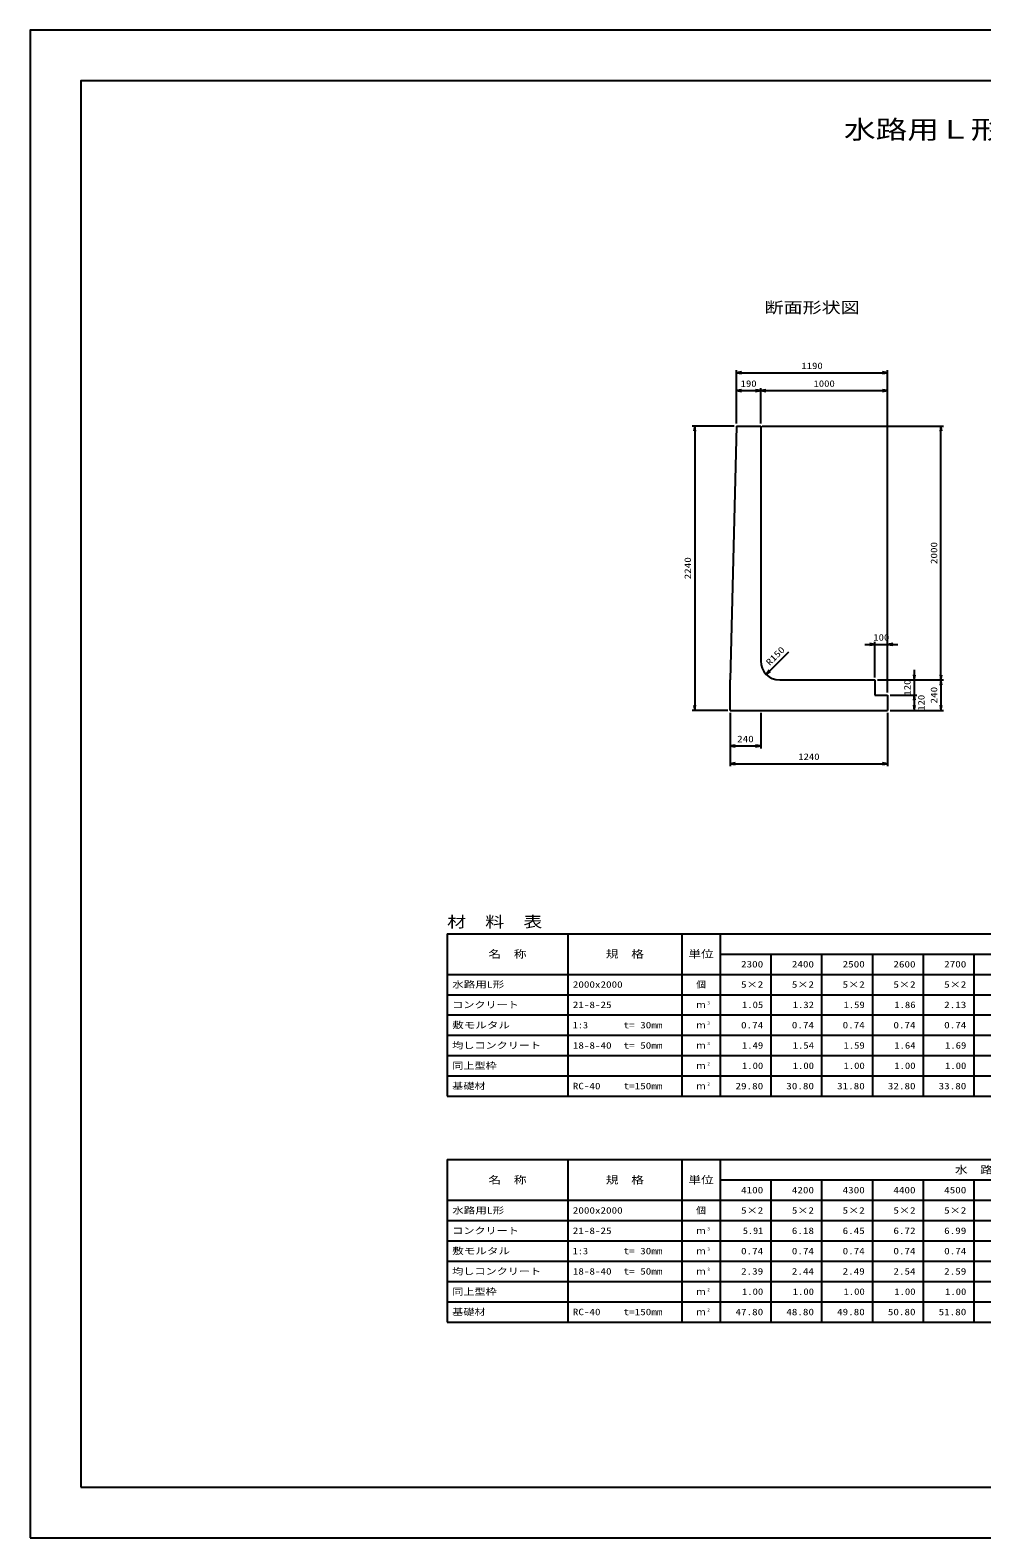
# Model space of a CAD drawing. Units: millimetres at full size. Extents: x 0 to 16820, y 0 to 11880.
# Drawn here: x 0 to 7497, y 0 to 11880 of the extents above; entities that cross this region are included whole.
import ezdxf
from ezdxf.enums import TextEntityAlignment as Align

# ---------------------------------------------------------------- set-up
doc = ezdxf.new("R2010")
doc.units = ezdxf.units.MM
for name, color, linetype, lineweight in [('0_2', 7, 'Continuous', 25), ('D-MTR-FRAM', 7, 'Continuous', 25), ('D-MTR-LINE', 7, 'Continuous', 25), ('D-STR-DIM', 7, 'Continuous', 25), ('D-STR-STRn', 1, 'Continuous', 25), ('D-TTL', 2, 'Continuous', 25), ('D-TTL-TXT', 7, 'Continuous', 25)]:
    doc.layers.add(name, color=color, linetype=linetype, lineweight=lineweight)
doc.layers.add('D-MTR', color=7, linetype='Continuous')
doc.layers.add('D-MTR-TXT', color=7, linetype='Continuous')
doc.styles.add('ＭＳ ゴシック', font='')
doc.styles.get('ＭＳ ゴシック').set_extended_font_data('MS Gothic')

# ---------------------------------------------------------------- blocks, each defined once
blk = doc.blocks.new('open_arrow')
at = {"color": 0, "linetype": 'Continuous', "lineweight": -2}
blk.add_lwpolyline([(7.5, 1.25), (0, 0), (7.5, -1.25)], dxfattribs=at)

msp = doc.modelspace()

# ---------------------------------------------------------------- linework, layer by layer
at = {"layer": '0_2'}
for p, q in [((5565, 8780), (5565, 9200)), ((5565, 9180), (6755, 9180)), ((6755, 6660), (6755, 9200)), ((5565, 8780), (5565, 9060)), ((5565, 9040), (5755, 9040)), ((5755, 8780), (5755, 9060)), ((5755, 8780), (5755, 9060)), ((5755, 9040), (6755, 9040)), ((6755, 6660), (6755, 9060)), ((5545, 8760), (5215, 8760)), ((5235, 8760), (5235, 6520)), ((5766.874, 8760), (7195, 8760)), ((7175, 6760), (7175, 8760)), ((6575, 7040), (6835, 7040)), ((6655, 6780), (6655, 7060)), ((6755, 6660), (6755, 7060)), ((6965, 6840), (6965, 6560)), ((6675, 6760), (7195, 6760)), ((6675, 6760), (7195, 6760)), ((6675, 6760), (6985, 6760)), ((7175, 6760), (7175, 6520)), ((6775, 6640), (6985, 6640)), ((6775, 6640), (6985, 6640)), ((6965, 6640), (6965, 6520)), ((5495, 6520), (5215, 6520)), ((5515, 6500), (5515, 6220)), ((5515, 6500), (5515, 6080)), ((5755, 6500), (5755, 6220)), ((6755, 6500), (6755, 6080)), ((6775, 6520), (7195, 6520)), ((6775, 6520), (6985, 6520)), ((5515, 6240), (5755, 6240)), ((5515, 6100), (6755, 6100))]:
    msp.add_line(p, q, dxfattribs=at)
at = {"layer": 'D-MTR-FRAM'}
for p, q in [((3285, 4760), (13535, 4760)), ((3285, 4760), (3285, 3480)), ((5435, 4600), (13535, 4600)), ((3285, 3480), (13535, 3480)), ((3285, 2980), (10735, 2980)), ((3285, 2980), (3285, 1700)), ((5435, 2820), (10735, 2820)), ((3285, 1700), (10735, 1700))]:
    msp.add_line(p, q, dxfattribs=at)
at = {"layer": 'D-MTR-LINE'}
for p, q in [((4235, 4760), (4235, 3480)), ((5135, 4760), (5135, 3480)), ((5435, 4760), (5435, 3480)), ((5835, 4600), (5835, 3480)), ((6235, 4600), (6235, 3480)), ((6635, 4600), (6635, 3480)), ((7035, 4600), (7035, 3480)), ((7435, 4600), (7435, 3480)), ((3285, 4440), (13535, 4440)), ((3285, 4280), (13535, 4280)), ((3285, 4120), (13535, 4120)), ((3285, 3960), (13535, 3960)), ((3285, 3800), (13535, 3800)), ((3285, 3640), (13535, 3640)), ((4235, 2980), (4235, 1700)), ((5135, 2980), (5135, 1700)), ((5435, 2980), (5435, 1700)), ((5835, 2820), (5835, 1700)), ((6235, 2820), (6235, 1700)), ((6635, 2820), (6635, 1700)), ((7035, 2820), (7035, 1700)), ((7435, 2820), (7435, 1700)), ((3285, 2660), (10735, 2660)), ((3285, 2500), (10735, 2500)), ((3285, 2340), (10735, 2340)), ((3285, 2180), (10735, 2180)), ((3285, 2020), (10735, 2020)), ((3285, 1860), (10735, 1860))]:
    msp.add_line(p, q, dxfattribs=at)
at = {"layer": 'D-STR-DIM'}
msp.add_line((5798.934, 6803.934), (5975.711, 6980.711), dxfattribs=at)
at = {"layer": 'D-STR-STRn'}
for p, q in [((5565, 8760), (5515, 6760)), ((5565, 8760), (5755, 8760)), ((5755, 8760), (5755, 6910)), ((5515, 6520), (5515, 6760)), ((5905, 6760), (6655, 6760)), ((6655, 6760), (6655, 6640)), ((6655, 6640), (6755, 6640)), ((6755, 6640), (6755, 6520)), ((5515, 6520), (6755, 6520))]:
    msp.add_line(p, q, dxfattribs=at)
msp.add_arc((5905, 6910), 150, 180, 270, dxfattribs=at)
at = {"layer": 'D-TTL'}
for points in [[(0, 0), (16820, 0), (16820, 11880), (0, 11880)], [(400, 400), (16420, 400), (16420, 11480), (400, 11480)]]:
    msp.add_lwpolyline(points, close=True, dxfattribs=at)

# ---------------------------------------------------------------- block references
at = {"layer": '0_2', "xscale": 5.33, "yscale": 5.33}
for p in [(5565, 9180), (5565, 9040), (5755, 9040), (6755, 7040), (5515, 6240), (5515, 6100)]:
    msp.add_blockref('open_arrow', p, dxfattribs=at)
for p, rotation in [((6755, 9180), 180), ((5755, 9040), 180), ((6755, 9040), 180), ((5235, 8760), 270), ((7175, 8760), 270), ((6655, 7040), 180), ((6965, 6760), 90), ((7175, 6760), 90), ((7175, 6760), 270), ((5235, 6520), 90), ((6965, 6640), 270), ((6965, 6640), 270), ((6965, 6520), 90), ((7175, 6520), 90), ((5755, 6240), 180), ((6755, 6100), 180)]:
    msp.add_blockref('open_arrow', p, dxfattribs=dict(at, rotation=rotation))
at = {"layer": 'D-STR-DIM', "xscale": 5.33, "yscale": 5.33, "rotation": 45}
msp.add_blockref('open_arrow', (5798.934, 6803.934), dxfattribs=at)

# ---------------------------------------------------------------- texts
at = {"layer": '0_2', "style": 'ＭＳ ゴシック'}
for s, width, p in [('1190', 1.2, (6160, 9235)), ('190', 1.2, (5660, 9095)), ('1000', 1.2, (6255, 9095)), ('100', 1.2, (6705, 7095)), ('240', 1.25, (5635, 6295)), ('1240', 1.2, (6135, 6155))]:
    msp.add_text(s, height=51.32, dxfattribs=dict(at, width=width)).set_placement(p, align=Align.MIDDLE_CENTER)
for s, width, p in [('2000', 1.25, (7120, 7760)), ('2240', 1.25, (5180, 7640)), ('120', 1.2, (6910, 6700)), ('240', 1.25, (7120, 6640)), ('120', 1.2, (7020, 6580))]:
    msp.add_text(s, height=51.32, rotation=90, dxfattribs=dict(at, width=width)).set_placement(p, align=Align.MIDDLE_CENTER)
at = {"layer": 'D-MTR', "style": 'ＭＳ ゴシック', "width": 1.25}
msp.add_text('材\u3000料\u3000表', height=87.98, dxfattribs=at).set_placement((3285, 4784), align=Align.BOTTOM_LEFT)
at = {"layer": 'D-MTR-TXT', "style": 'ＭＳ ゴシック'}
for s, height, width, p in [('名\u3000称', 58.65, 1.25, (3760, 4600)), ('規\u3000格', 58.65, 1.25, (4685, 4600)), ('単位', 58.65, 1.25, (5285, 4600)), ('個', 51.32, 1.1, (5285, 4360)), ('名\u3000称', 58.65, 1.25, (3760, 2820)), ('規\u3000格', 58.65, 1.25, (4685, 2820)), ('単位', 58.65, 1.25, (5285, 2820)), ('水\u3000路\u3000幅（B)', 58.65, 1.25, (7635, 2900)), ('個', 51.32, 1.1, (5285, 2580))]:
    msp.add_text(s, height=height, dxfattribs=dict(at, width=width)).set_placement(p, align=Align.MIDDLE_CENTER)
for s, width, p in [('2300', 1.25, (5775, 4520)), ('2400', 1.25, (6175, 4520)), ('2500', 1.25, (6575, 4520)), ('2600', 1.25, (6975, 4520)), ('2700', 1.25, (7375, 4520)), ('5×2', 1.25, (5775, 4360)), ('5×2', 1.25, (6175, 4360)), ('5×2', 1.25, (6575, 4360)), ('5×2', 1.25, (6975, 4360)), ('5×2', 1.25, (7375, 4360)), ('1.05', 1.2, (5775, 4200)), ('1.32', 1.2, (6175, 4200)), ('1.59', 1.2, (6575, 4200)), ('1.86', 1.2, (6975, 4200)), ('2.13', 1.25, (7375, 4200)), ('0.74', 1.25, (5775, 4040)), ('0.74', 1.25, (6175, 4040)), ('0.74', 1.25, (6575, 4040)), ('0.74', 1.25, (6975, 4040)), ('0.74', 1.25, (7375, 4040)), ('1.49', 1.2, (5775, 3880)), ('1.54', 1.2, (6175, 3880)), ('1.59', 1.2, (6575, 3880)), ('1.64', 1.2, (6975, 3880)), ('1.69', 1.2, (7375, 3880)), ('1.00', 1.2, (5775, 3720)), ('1.00', 1.2, (6175, 3720)), ('1.00', 1.2, (6575, 3720)), ('1.00', 1.2, (6975, 3720)), ('1.00', 1.2, (7375, 3720)), ('29.80', 1.25, (5775, 3560)), ('30.80', 1.25, (6175, 3560)), ('31.80', 1.25, (6575, 3560)), ('32.80', 1.25, (6975, 3560)), ('33.80', 1.25, (7375, 3560)), ('4100', 1.25, (5775, 2740)), ('4200', 1.25, (6175, 2740)), ('4300', 1.25, (6575, 2740)), ('4400', 1.25, (6975, 2740)), ('4500', 1.25, (7375, 2740)), ('5×2', 1.25, (5775, 2580)), ('5×2', 1.25, (6175, 2580)), ('5×2', 1.25, (6575, 2580)), ('5×2', 1.25, (6975, 2580)), ('5×2', 1.25, (7375, 2580)), ('5.91', 1.15, (5775, 2420)), ('6.18', 1.25, (6175, 2420)), ('6.45', 1.25, (6575, 2420)), ('6.72', 1.25, (6975, 2420)), ('6.99', 1.25, (7375, 2420)), ('0.74', 1.25, (5775, 2260)), ('0.74', 1.25, (6175, 2260)), ('0.74', 1.25, (6575, 2260)), ('0.74', 1.25, (6975, 2260)), ('0.74', 1.25, (7375, 2260)), ('2.39', 1.25, (5775, 2100)), ('2.44', 1.25, (6175, 2100)), ('2.49', 1.25, (6575, 2100)), ('2.54', 1.25, (6975, 2100)), ('2.59', 1.25, (7375, 2100)), ('1.00', 1.2, (5775, 1940)), ('1.00', 1.2, (6175, 1940)), ('1.00', 1.2, (6575, 1940)), ('1.00', 1.2, (6975, 1940)), ('1.00', 1.2, (7375, 1940)), ('47.80', 1.25, (5775, 1780)), ('48.80', 1.25, (6175, 1780)), ('49.80', 1.25, (6575, 1780)), ('50.80', 1.25, (6975, 1780)), ('51.80', 1.25, (7375, 1780))]:
    msp.add_text(s, height=51.32, dxfattribs=dict(at, width=width)).set_placement(p, align=Align.MIDDLE_RIGHT)
for s, width, p in [('水路用L形', 1.3, (3325, 4360)), ('2000x2000', 1.25, (4275, 4360)), ('コンクリート', 1.25, (3325, 4200)), ('21-8-25', 1.25, (4275, 4200)), ('敷モルタル', 1.3, (3325, 4040)), ('1:3', 1.15, (4275, 4040)), ('t= 30mm', 1.25, (4675, 4040)), ('均しコンクリート', 1.25, (3325, 3880)), ('18-8-40', 1.25, (4275, 3880)), ('t= 50mm', 1.25, (4675, 3880)), ('同上型枠', 1.25, (3325, 3720)), ('基礎材', 1.25, (3325, 3560)), ('RC-40', 1.25, (4275, 3560)), ('t=150mm', 1.25, (4675, 3560)), ('水路用L形', 1.3, (3325, 2580)), ('2000x2000', 1.25, (4275, 2580)), ('コンクリート', 1.25, (3325, 2420)), ('21-8-25', 1.25, (4275, 2420)), ('敷モルタル', 1.3, (3325, 2260)), ('1:3', 1.15, (4275, 2260)), ('t= 30mm', 1.25, (4675, 2260)), ('均しコンクリート', 1.25, (3325, 2100)), ('18-8-40', 1.25, (4275, 2100)), ('t= 50mm', 1.25, (4675, 2100)), ('同上型枠', 1.25, (3325, 1940)), ('基礎材', 1.25, (3325, 1780)), ('RC-40', 1.25, (4275, 1780)), ('t=150mm', 1.25, (4675, 1780))]:
    msp.add_text(s, height=51.32, dxfattribs=dict(at, width=width)).set_placement(p, align=Align.MIDDLE_LEFT)
for p in [(5285, 4200), (5285, 4040), (5285, 3880), (5285, 3720), (5285, 3560), (5285, 2420), (5285, 2260), (5285, 2100), (5285, 1940), (5285, 1780)]:
    msp.add_text('ｍ', height=51.32, dxfattribs=at).set_placement(p, align=Align.MIDDLE_CENTER)
at = {"layer": 'D-MTR-TXT', "style": 'ＭＳ ゴシック', "width": 1.15}
for s, p in [('3', (5335, 4195.333)), ('3', (5335, 4035.333)), ('3', (5335, 3875.333)), ('2', (5335, 3715.333)), ('2', (5335, 3555.333)), ('3', (5335, 2415.333)), ('3', (5335, 2255.333)), ('3', (5335, 2095.333)), ('2', (5335, 1935.333)), ('2', (5335, 1775.333))]:
    msp.add_text(s, height=25.66, dxfattribs=at).set_placement(p, align=Align.BOTTOM_LEFT)
at = {"layer": 'D-STR-DIM', "style": 'ＭＳ ゴシック', "width": 1.25}
msp.add_text('R150', height=51.32, rotation=45, dxfattribs=at).set_placement((5837.874, 6857.959), align=Align.BOTTOM_LEFT)
at = {"layer": 'D-TTL-TXT', "style": 'ＭＳ ゴシック', "width": 1.25}
for s, height, p in [('水路用Ｌ形（農業土木事業協会型）', 146.6, (8410, 10980)), ('断面形状図', 87.98, (6160, 9624))]:
    msp.add_text(s, height=height, dxfattribs=at).set_placement(p, align=Align.BOTTOM_CENTER)

doc.saveas('drawing.dxf')
